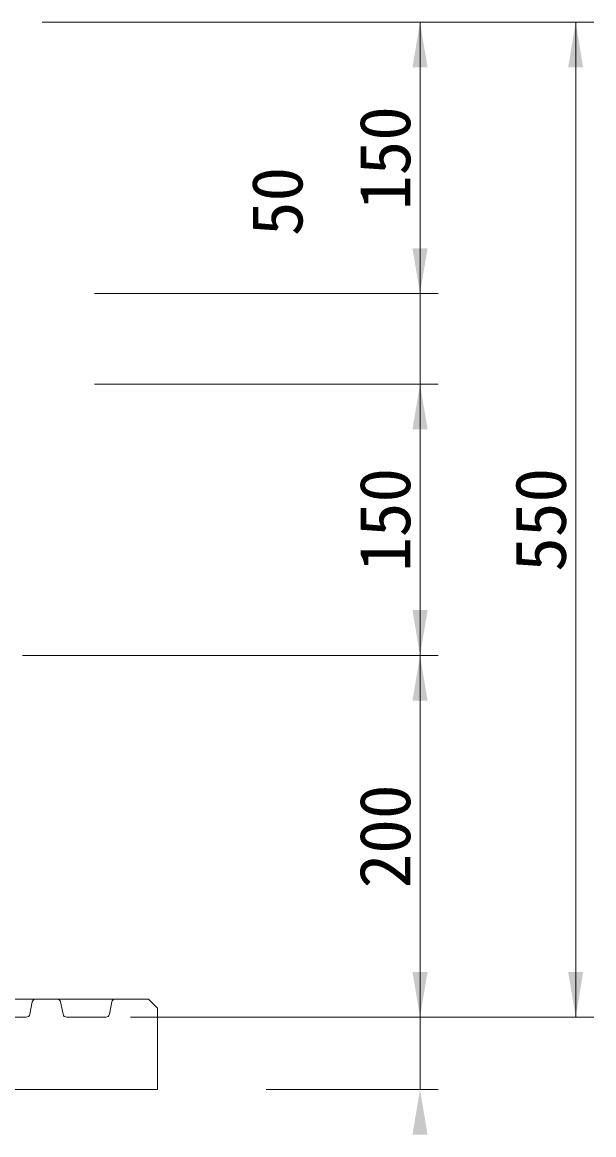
# Model space of a CAD drawing. Units: millimetres, scale not verified. Extents: x -6861 to 6881, y -3554 to 3095.
# Drawn here: x 2775 to 3091, y 842 to 1457 of the extents above; entities that cross this region are included whole.
import ezdxf
from ezdxf.enums import TextEntityAlignment as Align

# ---------------------------------------------------------------- set-up
doc = ezdxf.new("R2010")
doc.units = ezdxf.units.MM
doc.header["$LTSCALE"] = 20
doc.layers.add('0-4_細線', color=7, linetype='Continuous', lineweight=18)
doc.layers.add('0-6_寸法', color=1, linetype='Continuous', lineweight=18)
doc.styles.add('ＭＳ ゴシック', font='')
doc.styles.get('ＭＳ ゴシック').set_extended_font_data('MS Gothic')

msp = doc.modelspace()

# ---------------------------------------------------------------- linework, layer by layer
at = {"layer": '0-4_細線'}
for p, q in [((2367.16, 916.78), (2782.44, 916.78)), ((2782.44, 916.78), (2794.16, 916.78)), ((2782.44, 916.78), (2844.8, 916.78)), ((2849.8, 911.78), (2844.8, 916.78)), ((2780.48, 915.17), (2779.12, 908.38)), ((2797.48, 908.38), (2796.12, 915.17)), ((2824.48, 915.17), (2823.12, 908.38)), ((2849.8, 911.78), (2849.8, 866.78)), ((2574.8, 906.78), (2777.16, 906.78)), ((2821.16, 906.78), (2799.44, 906.78)), ((2299.8, 866.78), (2849.8, 866.78))]:
    msp.add_line(p, q, dxfattribs=at)
for centre, start, end in [((2782.44, 914.78), 90, 168.691), ((2794.16, 914.78), 11.309, 90), ((2826.44, 914.78), 90, 168.691), ((2777.16, 908.78), 270, 348.691), ((2799.44, 908.78), 191.309, 270), ((2821.16, 908.78), 270, 348.691)]:
    msp.add_arc(centre, 2, start, end, dxfattribs=at)
at = {"layer": '0-6_寸法'}
for p, q in [((2785.95, 1456.78), (3004.89, 1456.78)), ((2785.95, 1456.78), (3090.95, 1456.78)), ((2994.89, 866.78), (2994.89, 1456.78)), ((3080.95, 906.78), (3080.95, 1456.78)), ((2814.8, 1306.78), (3004.89, 1306.78)), ((2814.8, 1306.78), (3004.89, 1306.78)), ((2814.8, 1256.78), (3004.89, 1256.78)), ((2814.8, 1256.78), (3004.89, 1256.78)), ((2775.06, 1106.78), (3004.89, 1106.78)), ((2775.06, 1106.78), (3004.89, 1106.78)), ((2834.8, 906.78), (3004.89, 906.78)), ((2834.8, 906.78), (3090.95, 906.78)), ((2834.8, 906.78), (3004.89, 906.78)), ((2909.8, 866.78), (3004.89, 866.78))]:
    msp.add_line(p, q, dxfattribs=at)
for points in [[(2990.72, 1431.78), (2994.89, 1456.78), (2999.06, 1431.78)], [(3076.78, 1431.78), (3080.95, 1456.78), (3085.12, 1431.78)], [(2990.72, 1331.78), (2994.89, 1306.78), (2999.06, 1331.78)], [(2990.72, 1331.78), (2994.89, 1306.78), (2999.06, 1331.78)], [(2990.72, 1231.78), (2994.89, 1256.78), (2999.06, 1231.78)], [(2990.72, 1231.78), (2994.89, 1256.78), (2999.06, 1231.78)], [(2990.72, 1131.78), (2994.89, 1106.78), (2999.06, 1131.78)], [(2990.72, 1081.78), (2994.89, 1106.78), (2999.06, 1081.78)], [(2990.72, 931.78), (2994.89, 906.78), (2999.06, 931.78)], [(2990.72, 931.78), (2994.89, 906.78), (2999.06, 931.78)], [(3076.78, 931.78), (3080.95, 906.78), (3085.12, 931.78)], [(2990.72, 841.78), (2994.89, 866.78), (2999.06, 841.78)]]:
    msp.add_solid(points, dxfattribs=at)

# ---------------------------------------------------------------- texts
at = {"layer": '0-6_寸法', "style": 'ＭＳ ゴシック'}
for s, p in [('150', (2997.93, 1352.98)), ('50', (2938.33, 1338.55)), ('150', (2997.93, 1152.98)), ('550', (3083.99, 1152.98)), ('200', (2997.93, 977.98))]:
    msp.add_text(s, height=28.15, rotation=90, dxfattribs=at).set_placement(p, align=Align.BOTTOM_LEFT)

doc.saveas('drawing.dxf')
